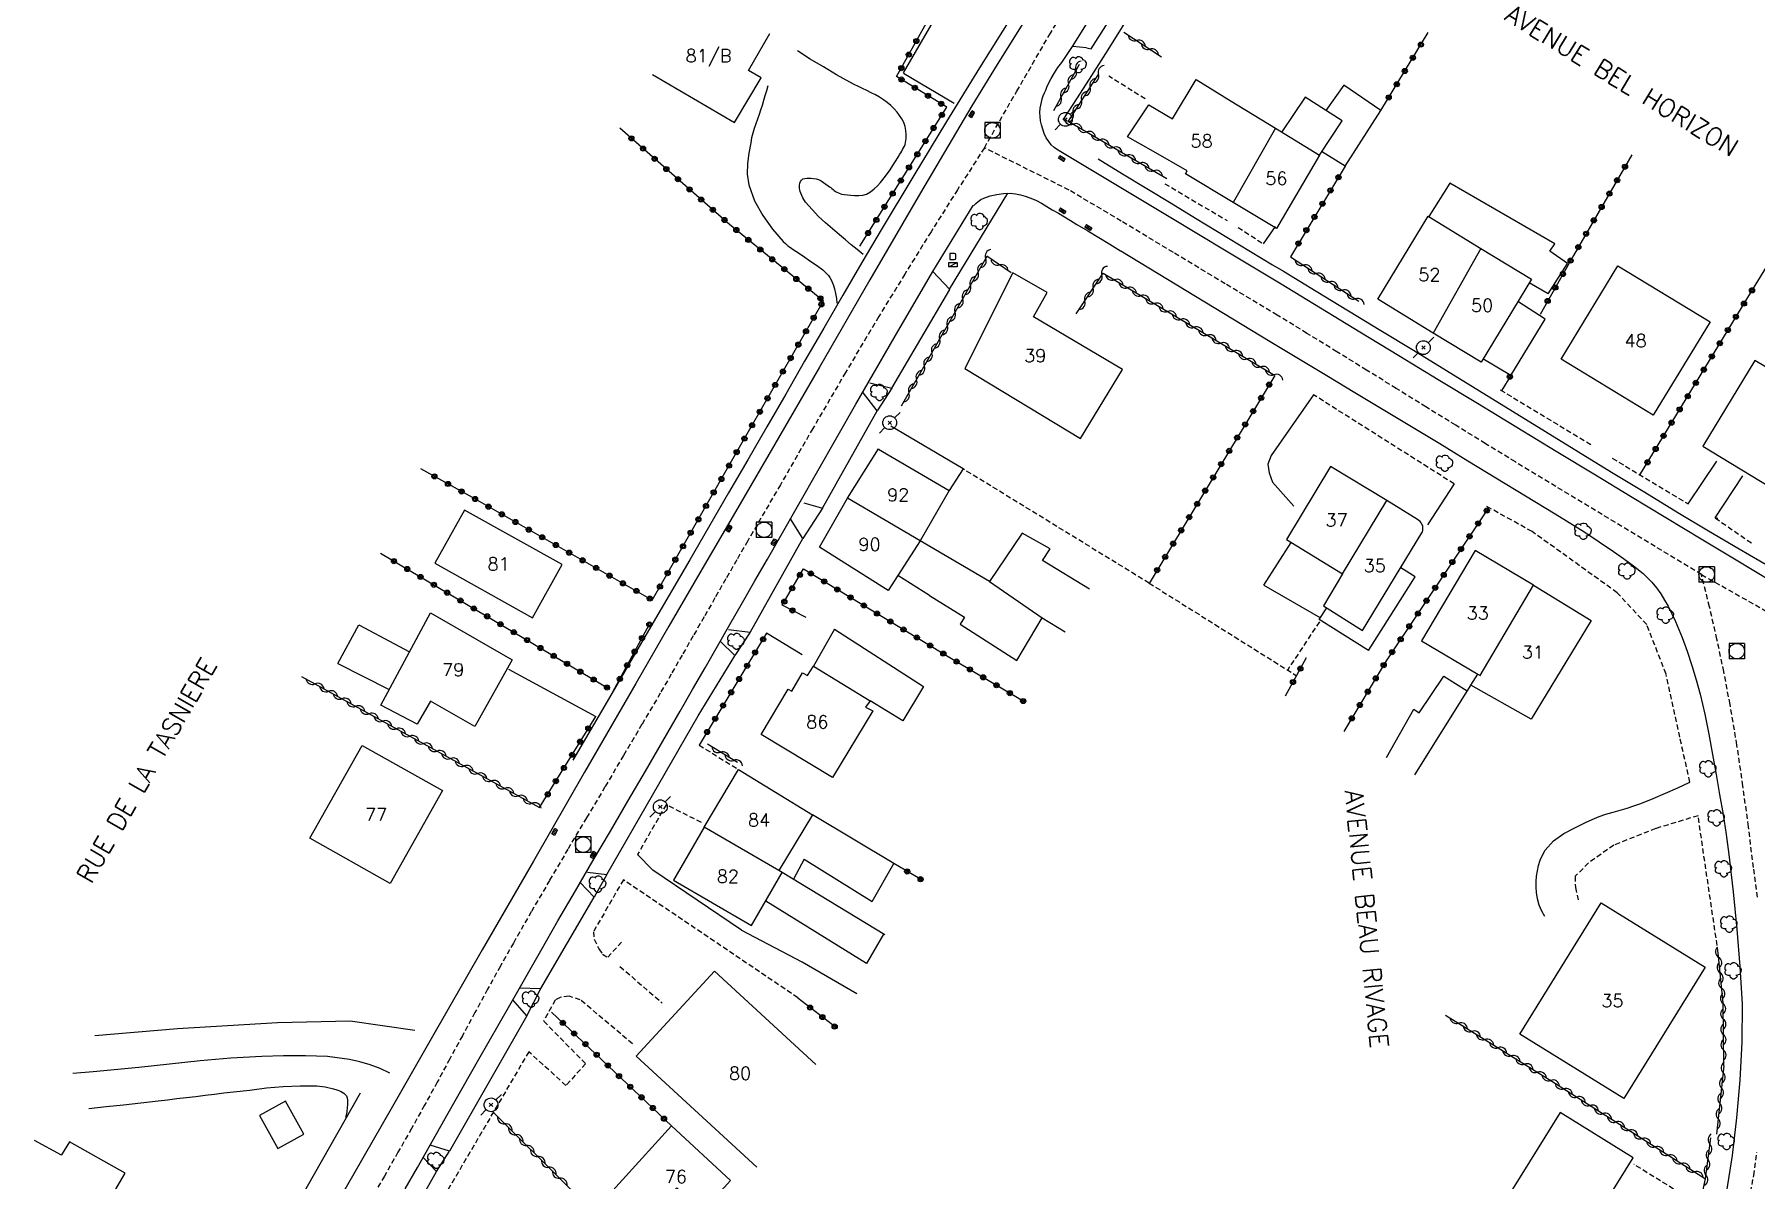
# Model space of a CAD drawing. Header units: millimetres. Extents: x 159000 to 160002, y 156999 to 158000.
# Drawn here: x 159669.6 to 159836.4, y 157494.3 to 157605.2 of the extents above; entities that cross this region are included whole.
import ezdxf
from ezdxf.enums import TextEntityAlignment as Align

# ---------------------------------------------------------------- set-up
doc = ezdxf.new("R2010")
doc.units = ezdxf.units.MM
doc.linetypes.add('DASHED', pattern=[0.75, 0.5, -0.25])
doc.layers.get('0').update_dxf_attribs({"linetype": 'CONTINUOUS'})
for name, color, linetype in [('W0001', 6, 'DASHED'), ('W0006', 2, 'CONTINUOUS'), ('W0008', 7, 'CONTINUOUS'), ('W0014', 7, 'CONTINUOUS'), ('W0017', 7, 'CONTINUOUS'), ('W0101', 7, 'CONTINUOUS'), ('W0104', 1, 'CONTINUOUS'), ('W0112', 1, 'DASHED'), ('W0211', 2, 'CONTINUOUS'), ('W0300', 7, 'CONTINUOUS'), ('W0303', 7, 'CONTINUOUS'), ('W0310', 3, 'CONTINUOUS'), ('W0323', 7, 'CONTINUOUS'), ('W0401', 7, 'CONTINUOUS'), ('W0420', 7, 'CONTINUOUS'), ('W0438', 7, 'CONTINUOUS'), ('W0473', 7, 'CONTINUOUS'), ('W0989', 7, 'CONTINUOUS'), ('W0991', 7, 'CONTINUOUS'), ('W1102', 7, 'CONTINUOUS')]:
    doc.layers.add(name, color=color, linetype=linetype)
doc.styles.get("Standard").update_dxf_attribs({"font": 'romans.shx', "width": 0.85})

# ---------------------------------------------------------------- blocks, each defined once
blk = doc.blocks.new('T300')
for p, q in [((-0.8, 0.51), (-0.86, 0.34)), ((-0.86, 0.34), (-0.86, 0.17)), ((-0.86, 0.17), (-0.74, 0.06)), ((-0.69, 0.63), (-0.8, 0.51)), ((-0.8, -0.06), (-0.74, 0.06)), ((-0.74, 0.06), (-0.69, 0.11)), ((-0.57, 0.69), (-0.69, 0.63)), ((-0.46, 0.69), (-0.57, 0.69)), ((-0.29, 0.63), (-0.46, 0.69)), ((-0.29, 0.63), (-0.17, 0.74)), ((-0.23, 0.57), (-0.29, 0.63)), ((-0.17, 0.74), (-0.06, 0.8)), ((-0.06, 0.8), (0.06, 0.8)), ((0.06, 0.8), (0.23, 0.74)), ((0.23, 0.74), (0.34, 0.63)), ((0.34, 0.63), (0.4, 0.51)), ((0.46, 0.46), (0.34, 0.46)), ((0.4, 0.51), (0.4, 0.46)), ((0.57, 0.4), (0.46, 0.46)), ((0.57, 0.4), (0.69, 0.29)), ((0.69, 0.29), (0.74, 0.17)), ((0.74, 0.06), (0.69, -0.17)), ((0.74, 0.17), (0.74, 0.06)), ((-0.8, -0.17), (-0.8, -0.06)), ((-0.8, -0.23), (-0.8, -0.17)), ((-0.74, -0.34), (-0.8, -0.23)), ((-0.69, -0.4), (-0.74, -0.34)), ((-0.51, -0.46), (-0.69, -0.4)), ((-0.4, -0.46), (-0.51, -0.46)), ((-0.4, -0.46), (-0.34, -0.46)), ((-0.34, -0.46), (-0.34, -0.4)), ((-0.34, -0.51), (-0.34, -0.46)), ((-0.29, -0.63), (-0.34, -0.51)), ((-0.17, -0.74), (-0.29, -0.63)), ((-0.06, -0.8), (-0.17, -0.74)), ((0.06, -0.8), (-0.06, -0.8)), ((0.17, -0.74), (0.06, -0.8)), ((0.23, -0.69), (0.17, -0.74)), ((0.29, -0.46), (0.23, -0.46)), ((0.29, -0.63), (0.23, -0.69)), ((0.46, -0.4), (0.29, -0.46)), ((0.34, -0.51), (0.29, -0.63)), ((0.34, -0.51), (0.34, -0.46)), ((0.57, -0.34), (0.46, -0.4)), ((0.63, -0.29), (0.57, -0.34)), ((0.69, -0.17), (0.63, -0.29))]:
    blk.add_line(p, q)
blk = doc.blocks.new('T473')
for p, q in [((-0.166667, 0.166667), (0.166667, -0.166667)), ((-0.166667, -0.166667), (0.166667, 0.166667)), ((0.500001, 0.500001), (1.000002, 1.000002)), ((-1.000002, -1.000002), (-0.500001, -0.500001))]:
    blk.add_line(p, q)
blk.add_ellipse((0, 0), major_axis=(0.471405, 0.471405), ratio=1, start_param=5.4977871438, end_param=11.780972451)
blk = doc.blocks.new('T420')
for p, q in [((0.75, 0.75), (-0.75, 0.75)), ((-0.75, 0.75), (-0.75, -0.75)), ((0.75, 0.75), (0.75, -0.75)), ((0.75, -0.75), (-0.75, -0.75))]:
    blk.add_line(p, q)
blk.add_ellipse((0, 0), major_axis=(-0.53, 0.53), ratio=1, start_param=3.926991, end_param=10.210176)
blk = doc.blocks.new('T401')
for p, q in [((-0.3, 0.3), (0, 0.3)), ((-0.3, -0.25), (-0.3, 0.3)), ((-0.3, 0.15), (0, 0.15)), ((-0.3, 0), (0, 0)), ((0, 0.3), (0, -0.25)), ((-0.3, -0.15), (0, -0.15)), ((-0.3, -0.25), (-0.3, -0.3)), ((-0.3, -0.3), (0, -0.3)), ((0, -0.3), (0, -0.25))]:
    blk.add_line(p, q)
blk = doc.blocks.new('T438')
for p, q in [((-0.4, 0.2), (0.4, 0.2)), ((-0.4, -0.2), (-0.4, 0.2)), ((0.15, 1.1), (-0.3, 1.1)), ((-0.3, 1.1), (-0.3, 0.5)), ((-0.3, 0.5), (0.15, 0.5)), ((0.3, 0.65), (0.3, 0.95)), ((0.4, 0.2), (0.4, -0.2))]:
    blk.add_line(p, q)
at = {"flags": 128}
for points in [[(-0.4, -0.2), (0.4, 0.2)], [(0.4, -0.2), (-0.4, -0.2)]]:
    blk.add_lwpolyline(points, dxfattribs=at)
for centre, major_axis, start_param, end_param in [((0.15, 0.95), (0.106, -0.106), 0.785398, 2.356194), ((0.15, 0.65), (0.106, 0.106), 3.926991, 5.497787)]:
    blk.add_ellipse(centre, major_axis=major_axis, ratio=1, start_param=start_param, end_param=end_param)
blk = doc.blocks.new('t310o')
at = {"color": 0, "linetype": 'Continuous'}
for centre, start, end in [((-0.5, 0.38), 216.8699, 323.1304), ((0.5, -0.37), 36.8699, 143.1303)]:
    blk.add_arc(centre, 0.625, start, end, dxfattribs=at)
blk = doc.blocks.new('t323o')
at = {"color": 0, "linetype": 'Continuous'}
for radius in [0.25, 0.15]:
    blk.add_circle((0, 0), radius, dxfattribs=at)

msp = doc.modelspace()

# ---------------------------------------------------------------- linework, layer by layer
at = {"layer": 'W0001'}
for points in [[(159761.63, 157594.26), (159764.77, 157599.75), (159767.94, 157605.21), (159771.16, 157610.65), (159774.4, 157616.08), (159777.61, 157621.34), (159780.87, 157626.58), (159784.15, 157631.81), (159787.43, 157637.03), (159790.39, 157641.76), (159793.36, 157646.48), (159796.34, 157651.19), (159799.33, 157655.89), (159801.75, 157659.67), (159804.17, 157663.46), (159806.6, 157667.23), (159809.05, 157671)], [(159761.63, 157594.26), (159759.03, 157590.2), (159756.46, 157586.12), (159753.92, 157582.02), (159751.4, 157577.9), (159748.18, 157572.5), (159745.01, 157567.06), (159741.86, 157561.61), (159738.7, 157556.17), (159737.64, 157554.33), (159736.58, 157552.49), (159735.52, 157550.64), (159734.47, 157548.8), (159733.41, 157546.96), (159732.35, 157545.11), (159731.29, 157543.27), (159730.23, 157541.43), (159728.45, 157538.4), (159726.67, 157535.37), (159724.87, 157532.35), (159723.08, 157529.33), (159721.28, 157526.31), (159719.5, 157523.28), (159717.73, 157520.24), (159715.99, 157517.2), (159714.73, 157514.96), (159713.49, 157512.72), (159712.27, 157510.47), (159711.05, 157508.22), (159709.83, 157505.97), (159708.61, 157503.72), (159707.38, 157501.48), (159706.13, 157499.24), (159704.81, 157496.93), (159703.49, 157494.63), (159702.15, 157492.33)], [(159831.11, 157552.91), (159813.08, 157563.82), (159810.19, 157565.59), (159807.3, 157567.37), (159804.42, 157569.15), (159801.54, 157570.94), (159798.66, 157572.72), (159795.78, 157574.5), (159792.89, 157576.28), (159790, 157578.05), (159784.97, 157581.09), (159779.94, 157584.13), (159774.9, 157587.15), (159769.85, 157590.16), (159761.63, 157594.26)], [(159836.54, 157521.64), (159836.16, 157524.52), (159835.66, 157528.48), (159835.13, 157532.44), (159834.55, 157536.39), (159833.88, 157540.33), (159833.28, 157543.5), (159832.61, 157546.65), (159831.89, 157549.79), (159831.11, 157552.91)], [(159831.11, 157552.91), (159846.16, 157544.41)], [(159835.37, 157490.1), (159836.17, 157494.67), (159836.49, 157496.94)]]:
    msp.add_lwpolyline(points, dxfattribs=at)
at = {"layer": 'W0006'}
for points in [[(159771.99, 157603.86), (159778.63, 157614.3), (159777.48, 157615.79)], [(159771.51, 157603.93), (159770.16, 157604.08)], [(159771.51, 157603.93), (159771.99, 157603.86)], [(159758.25, 157580.56), (159756.65, 157582.27)], [(159752.67, 157570.98), (159758.28, 157580.53)], [(159751.24, 157568.77), (159749.81, 157570.61)], [(159750.54, 157571.49), (159752.67, 157570.98)], [(159745.94, 157559.34), (159751.24, 157568.77)], [(159744.14, 157559.85), (159745.94, 157559.34)], [(159738.97, 157547.35), (159744.05, 157556.39), (159742.83, 157558.3)], [(159736.85, 157547.57), (159738.95, 157547.32)], [(159737.45, 157545.07), (159736.04, 157546.44)], [(159723.16, 157524.06), (159725.05, 157523.86), (159733.89, 157539.23), (159737.45, 157545.04)], [(159716.55, 157512.88), (159718.66, 157512.81), (159723.83, 157521.64), (159722.46, 157523.07)], [(159717.3, 157510.14), (159715.93, 157511.7)], [(159717.3, 157510.14), (159709.8, 157497.05), (159707.92, 157497.61)], [(159708.55, 157495.06), (159707.25, 157496.44)], [(159702.71, 157484.66), (159708.55, 157495.06)]]:
    msp.add_lwpolyline(points, dxfattribs=at)
at = {"layer": 'W0008'}
for points in [[(159770.16, 157604.08), (159782.89, 157624.45)], [(159705.51, 157493.38), (159706.69, 157495.46), (159709.67, 157500.71), (159712.65, 157505.96), (159715.64, 157511.2), (159718.64, 157516.44), (159720.31, 157519.35), (159722, 157522.25), (159723.69, 157525.16), (159725.39, 157528.06), (159727.08, 157530.96), (159728.78, 157533.86), (159730.47, 157536.76), (159732.15, 157539.67), (159733.36, 157541.77), (159734.57, 157543.87), (159735.78, 157545.98), (159736.98, 157548.08), (159738.19, 157550.19), (159739.39, 157552.3), (159740.6, 157554.4), (159741.81, 157556.5), (159745.5, 157562.96), (159749.19, 157569.42), (159752.89, 157575.86), (159756.65, 157582.28)]]:
    msp.add_lwpolyline(points, dxfattribs=at)
at = {"layer": 'W0014'}
for points in [[(159800.46, 157646.54), (159797.1, 157641.53), (159793.78, 157636.5), (159790.51, 157631.44), (159787.29, 157626.36), (159785.68, 157623.78), (159784.1, 157621.18), (159782.54, 157618.58), (159780.98, 157615.97), (159779.43, 157613.36), (159777.87, 157610.75), (159776.3, 157608.15), (159774.71, 157605.57), (159773.36, 157603.41), (159772, 157601.25), (159770.62, 157599.11), (159769.24, 157596.97)], [(159764.41, 157607.2), (159761.17, 157602.01), (159757.97, 157596.8), (159754.79, 157591.57), (159751.64, 157586.32), (159749.77, 157583.15), (159747.91, 157579.97), (159746.06, 157576.79), (159744.21, 157573.6), (159742.38, 157570.4), (159740.54, 157567.21), (159738.7, 157564.02), (159736.85, 157560.83), (159733.08, 157554.35), (159729.31, 157547.87), (159725.53, 157541.39), (159721.75, 157534.92)], [(159765.35, 157606.31), (159762.87, 157602.32), (159760.43, 157598.31), (159755.43, 157589.91), (159750.52, 157581.46), (159745.65, 157572.99), (159740.75, 157564.54), (159737.53, 157558.99), (159734.3, 157553.45), (159731.07, 157547.91), (159727.86, 157542.36), (159722.89, 157533.76), (159717.93, 157525.15), (159712.97, 157516.54), (159708.03, 157507.92)], [(159769.12, 157602.54), (159770.16, 157604.08)], [(159769.04, 157593.88), (159768.7, 157594.07), (159768.39, 157594.3), (159768.11, 157594.56), (159767.86, 157594.86), (159767.62, 157595.24), (159767.43, 157595.64), (159767.28, 157596.06), (159767.16, 157596.49), (159767.08, 157596.88), (159767.03, 157597.28), (159767.01, 157597.68), (159767.04, 157598.09), (159767.09, 157598.39), (159767.16, 157598.69), (159767.24, 157598.99), (159767.34, 157599.28), (159767.45, 157599.57), (159767.57, 157599.85), (159767.69, 157600.13), (159767.82, 157600.41), (159768.1, 157600.97), (159768.41, 157601.51), (159768.75, 157602.04), (159769.12, 157602.54)], [(159837.9, 157552.23), (159834.49, 157554.29), (159831.07, 157556.35), (159827.66, 157558.41), (159824.25, 157560.47), (159820.84, 157562.53), (159817.03, 157564.84), (159813.22, 157567.15), (159809.42, 157569.47), (159805.61, 157571.78), (159801.8, 157574.1), (159798, 157576.41), (159794.19, 157578.72), (159790.38, 157581.03), (159785.05, 157584.25), (159779.71, 157587.47), (159774.38, 157590.68), (159769.04, 157593.88)], [(159772.65, 157593.18), (159775.02, 157591.75), (159777.38, 157590.31), (159779.74, 157588.88), (159782.1, 157587.45), (159783.16, 157586.8), (159784.23, 157586.16), (159785.3, 157585.51), (159786.36, 157584.87), (159787.43, 157584.22), (159788.49, 157583.58), (159789.56, 157582.93), (159790.62, 157582.29), (159793.77, 157580.38), (159796.91, 157578.47), (159800.06, 157576.55), (159803.2, 157574.64), (159806.41, 157572.67), (159809.61, 157570.71), (159812.8, 157568.74), (159816, 157566.76), (159819.2, 157564.79), (159822.4, 157562.83), (159825.61, 157560.88), (159828.82, 157558.93), (159831.79, 157557.16), (159834.78, 157555.41), (159837.76, 157553.67)], [(159756.65, 157582.28), (159760.56, 157588.67)], [(159758.25, 157580.56), (159763.91, 157589.86)], [(159760.59, 157588.65), (159760.81, 157588.87), (159761.04, 157589.07), (159761.3, 157589.24), (159761.58, 157589.38), (159762.2, 157589.6), (159762.83, 157589.75), (159763.49, 157589.83), (159764.14, 157589.85), (159764.63, 157589.81), (159765.12, 157589.71), (159765.59, 157589.57), (159766.05, 157589.41), (159766.61, 157589.17), (159767.15, 157588.88), (159767.68, 157588.57), (159768.2, 157588.26), (159768.81, 157587.92), (159769.4, 157587.56), (159769.99, 157587.2), (159770.59, 157586.84), (159771.65, 157586.2), (159772.71, 157585.56), (159773.77, 157584.92), (159774.83, 157584.28)], [(159774.86, 157584.29), (159778.48, 157582.09), (159782.1, 157579.89), (159785.72, 157577.7), (159789.33, 157575.5), (159792.07, 157573.85), (159794.8, 157572.2), (159797.54, 157570.55), (159800.28, 157568.9), (159803.01, 157567.25), (159805.75, 157565.6), (159808.48, 157563.94), (159811.2, 157562.27), (159814.07, 157560.53), (159816.95, 157558.8), (159819.81, 157557.02), (159822.6, 157555.14), (159823.56, 157554.45), (159824.53, 157553.75), (159825.46, 157553), (159826.31, 157552.16), (159826.76, 157551.62), (159827.16, 157551.04), (159827.52, 157550.44), (159827.87, 157549.83), (159828.25, 157549.09), (159828.61, 157548.35), (159828.93, 157547.59), (159829.24, 157546.82), (159829.74, 157545.47), (159830.19, 157544.1), (159830.61, 157542.72), (159830.99, 157541.33), (159831.44, 157539.39), (159831.83, 157537.44), (159832.18, 157535.48), (159832.53, 157533.52), (159832.87, 157531.59), (159833.2, 157529.66), (159833.5, 157527.73), (159833.76, 157525.79), (159834.18, 157522.17), (159834.54, 157518.55), (159834.83, 157514.92), (159835.06, 157511.28)], [(159752.67, 157570.98), (159751.24, 157568.77)], [(159745.94, 157559.34), (159744.05, 157556.39)], [(159738.95, 157547.32), (159737.45, 157545.07)], [(159725.05, 157523.86), (159723.83, 157521.64)], [(159717.3, 157510.14), (159718.66, 157512.81)], [(159835.06, 157511.28), (159835.01, 157507.6), (159834.84, 157503.93), (159834.52, 157500.27), (159834.08, 157496.62), (159833.49, 157492.97)], [(159708.03, 157507.92), (159704.27, 157501.38), (159700.52, 157494.83), (159696.76, 157488.28)], [(159708.55, 157495.06), (159709.8, 157497.05)]]:
    msp.add_lwpolyline(points, dxfattribs=at)
at = {"layer": 'W0017'}
for points in [[(159758.65, 157609.96), (159753.77, 157601.51)], [(159749.87, 157583.92), (159749.29, 157584.39), (159748.72, 157584.86), (159748.16, 157585.34), (159747.6, 157585.83), (159746.92, 157586.42), (159746.23, 157587), (159745.56, 157587.61), (159744.94, 157588.27), (159744.62, 157588.63), (159744.31, 157589), (159744.03, 157589.41), (159743.84, 157589.86), (159743.79, 157590.02), (159743.75, 157590.17), (159743.72, 157590.32), (159743.71, 157590.48), (159743.71, 157590.65), (159743.74, 157590.82), (159743.8, 157590.98), (159743.9, 157591.13), (159744.05, 157591.25), (159744.24, 157591.3), (159744.42, 157591.31), (159744.58, 157591.31), (159744.83, 157591.32), (159745.07, 157591.3), (159745.32, 157591.26), (159745.56, 157591.19), (159745.81, 157591.07), (159746.05, 157590.91), (159746.27, 157590.74), (159746.49, 157590.58), (159746.62, 157590.49), (159746.74, 157590.4), (159746.85, 157590.3), (159746.97, 157590.21), (159747.09, 157590.11), (159747.22, 157590.02), (159747.35, 157589.95), (159747.49, 157589.88), (159747.78, 157589.78), (159748.08, 157589.72), (159748.38, 157589.69), (159748.68, 157589.67), (159749.06, 157589.65), (159749.45, 157589.64), (159749.84, 157589.67), (159750.22, 157589.78), (159750.61, 157589.99), (159750.96, 157590.27), (159751.26, 157590.58), (159751.55, 157590.9), (159752.05, 157591.5), (159752.51, 157592.13), (159752.93, 157592.79), (159753.33, 157593.45), (159753.42, 157593.61), (159753.52, 157593.76), (159753.62, 157593.92), (159753.71, 157594.08), (159753.8, 157594.24), (159753.88, 157594.41), (159753.95, 157594.59), (159754, 157594.77), (159754.06, 157595.16), (159754.06, 157595.55), (159754.03, 157595.94), (159753.94, 157596.32), (159753.81, 157596.7), (159753.62, 157597.05), (159753.41, 157597.39), (159753.17, 157597.71), (159752.88, 157598.04), (159752.56, 157598.35), (159752.22, 157598.64), (159751.86, 157598.9), (159751.47, 157599.16), (159751.07, 157599.39), (159750.66, 157599.6), (159750.25, 157599.8), (159749.83, 157599.99), (159749.42, 157600.19), (159749.01, 157600.39), (159748.6, 157600.61), (159747.31, 157601.34), (159746.03, 157602.09), (159744.76, 157602.86), (159743.51, 157603.65)], [(159753.8, 157601.48), (159758.69, 157598.59)], [(159740.65, 157600.26), (159740.51, 157599.78), (159740.37, 157599.31), (159740.23, 157598.83), (159740.09, 157598.36), (159739.95, 157597.91), (159739.8, 157597.47), (159739.64, 157597.02), (159739.49, 157596.58), (159739.34, 157596.13), (159739.2, 157595.67), (159739.08, 157595.21), (159738.99, 157594.75), (159738.82, 157593.75), (159738.67, 157592.74), (159738.64, 157591.7), (159738.8, 157590.67), (159739.35, 157589.12), (159740.15, 157587.7), (159741.11, 157586.39), (159742.15, 157585.18), (159742.37, 157584.97), (159742.6, 157584.77), (159742.85, 157584.59), (159743.1, 157584.42), (159743.35, 157584.25), (159743.61, 157584.09), (159743.86, 157583.92), (159744.1, 157583.75), (159744.72, 157583.31), (159745.35, 157582.89), (159745.97, 157582.43), (159746.52, 157581.89), (159746.66, 157581.69), (159746.79, 157581.48), (159746.89, 157581.25), (159746.98, 157581.02), (159747.11, 157580.58), (159747.22, 157580.13), (159747.29, 157579.67), (159747.32, 157579.21)], [(159788.67, 157584.95), (159789.83, 157586.62)], [(159793.53, 157570.32), (159789.41, 157564.46), (159789.08, 157563.61), (159789.22, 157562.75), (159789.56, 157561.85), (159791.6, 157559.55)], [(159829.81, 157559.77), (159832.61, 157563.91)], [(159832.69, 157558.33), (159832.45, 157558.39), (159835.11, 157562.47)], [(159807.14, 157561.69), (159804.57, 157557.73)], [(159743.97, 157545.13), (159740.53, 157547.22)], [(159715.53, 157543.75), (159723.97, 157539.17)], [(159815.95, 157519.76), (159815.63, 157520.3), (159815.38, 157520.88), (159815.21, 157521.48), (159815.12, 157522.11), (159815.1, 157522.63), (159815.1, 157523.16), (159815.13, 157523.68), (159815.21, 157524.2), (159815.32, 157524.73), (159815.49, 157525.24), (159815.7, 157525.73), (159815.97, 157526.2), (159816.78, 157527.12), (159817.78, 157527.82), (159818.84, 157528.38), (159819.88, 157528.89), (159820.53, 157529.19), (159821.19, 157529.45), (159821.86, 157529.68), (159822.54, 157529.88), (159823.22, 157530.08), (159823.9, 157530.28), (159824.57, 157530.5), (159825.24, 157530.74), (159826.44, 157531.22), (159827.64, 157531.73), (159828.82, 157532.25), (159829.99, 157532.8)], [(159738.11, 157518.45), (159729.52, 157524.26), (159728.02, 157525.79)], [(159749.26, 157512.29), (159743.98, 157515.34), (159738.12, 157518.42)], [(159675.43, 157508.24), (159683.45, 157508.92), (159693.14, 157509.52), (159700.17, 157509.67), (159706.43, 157508.77)], [(159704.02, 157504.6), (159703.08, 157505.04), (159702.11, 157505.41), (159701.11, 157505.7), (159700.1, 157505.92), (159697.98, 157506.2), (159695.85, 157506.29), (159693.73, 157506.27), (159691.61, 157506.21), (159688.63, 157506.06), (159685.65, 157505.78), (159682.68, 157505.46), (159679.71, 157505.16), (159675.28, 157504.74), (159673.31, 157504.56)]]:
    msp.add_lwpolyline(points, dxfattribs=at)
at = {"layer": 'W0101'}
for points in [[(159729.47, 157601.36), (159737.42, 157596.7), (159739.99, 157601.03), (159738.78, 157601.76), (159740.85, 157605.34)], [(159785.73, 157588.96), (159781.13, 157591.73), (159781.28, 157592.04), (159778.01, 157593.89), (159775.51, 157595.33), (159777.55, 157598.42), (159779.87, 157597.06), (159782.14, 157600.88), (159785.55, 157598.79), (159789.85, 157596.16)], [(159789.85, 157596.16), (159794.09, 157593.56), (159789.93, 157586.43)], [(159789.93, 157586.43), (159785.73, 157588.96)], [(159805.11, 157576.31), (159799.74, 157579.58), (159804.63, 157587.62), (159809.74, 157584.51)], [(159809.74, 157584.51), (159814.64, 157581.52), (159809.75, 157573.49)], [(159809.75, 157573.49), (159805.11, 157576.31)], [(159837.32, 157573.03), (159836.27, 157573.66), (159831.24, 157565.34), (159838.64, 157560.86), (159840.17, 157563.41), (159840.17, 157563.41), (159842.52, 157562), (159845.87, 157567.72), (159844.97, 157568.31), (159846.2, 157570.1), (159838.49, 157574.72), (159837.32, 157573.03)], [(159748.38, 157560.31), (159751.37, 157565.1), (159751.38, 157565.07), (159758.21, 157561.05), (159755.4, 157556.17)], [(159800.61, 157560.08), (159795.18, 157563.39), (159790.89, 157556.3), (159796.34, 157552.99)], [(159755.4, 157556.17), (159752.32, 157551.35), (159745.67, 157555.55), (159748.38, 157560.31)], [(159796.34, 157552.99), (159794.48, 157549.89), (159798.27, 157547.48), (159804.02, 157556.94), (159804.07, 157557.05), (159804.1, 157557.17), (159804.12, 157557.29), (159804.12, 157557.41), (159804.12, 157557.51), (159804.1, 157557.61), (159804.07, 157557.7), (159804.03, 157557.79), (159803.95, 157557.92), (159803.85, 157558.05), (159803.73, 157558.16), (159803.6, 157558.25), (159800.61, 157560.08)], [(159814.85, 157551.87), (159809.19, 157555.23), (159804, 157546.48), (159809.43, 157543.26)], [(159814.85, 157551.87), (159820.41, 157548.45), (159814.61, 157538.91), (159808.78, 157542.2), (159809.43, 157543.26)], [(159745.07, 157544.03), (159750.55, 157540.66), (159750.1, 157540.06), (159750.81, 157539.72), (159746.91, 157533.24), (159739.99, 157537.42), (159742.62, 157541.79), (159742.96, 157541.62)], [(159742.96, 157541.62), (159744.02, 157543.37), (159744.48, 157543.12), (159745.07, 157544.03)], [(159734.49, 157528.43), (159737.8, 157534.02), (159744.98, 157529.62), (159741.7, 157524.24)], [(159734.49, 157528.42), (159731.51, 157523.3), (159739.07, 157518.91), (159742.05, 157524.04), (159741.7, 157524.24)], [(159745.3, 157505.42), (159735.48, 157514.47), (159727.9, 157506.25)], [(159727.9, 157506.25), (159739.58, 157495.48)], [(159673.93, 157487.3), (159678.38, 157494.9), (159672.97, 157497.95), (159672.21, 157496.68), (159672.21, 157496.65), (159669.59, 157498.08)]]:
    msp.add_lwpolyline(points, dxfattribs=at)
for points in [[(159764.38, 157582.15), (159759.74, 157572.89), (159770.94, 157566.08), (159775.01, 157572.78), (159766.39, 157577.88), (159767.73, 157580.23)], [(159826.44, 157568.34), (159817.51, 157573.79), (159823.02, 157582.82), (159831.95, 157577.38)], [(159720.73, 157553.88), (159711.27, 157559.16), (159708.39, 157554), (159717.85, 157548.71)], [(159715.86, 157544.64), (159712.26, 157538.17), (159707.97, 157540.65), (159706.66, 157538.41), (159703.16, 157540.25), (159707.95, 157549.2)], [(159704.05, 157522.98), (159696.28, 157527.36), (159701.34, 157536.35), (159709.12, 157531.97), (159704.05, 157522.98)], [(159813.52, 157508.38), (159821.39, 157521.09), (159831.46, 157514.86), (159823.6, 157502.14)], [(159817.41, 157500.78), (159810.58, 157489.77), (159817.66, 157485.38), (159824.49, 157496.4)], [(159724.97, 157492.51), (159731.33, 157499.49), (159737.02, 157494.21), (159734.3, 157491.15), (159731.83, 157493.5), (159728.26, 157489.65)]]:
    msp.add_lwpolyline(points, close=True, dxfattribs=at)
at = {"layer": 'W0104'}
for points in [[(159796.58, 157592.48), (159800.03, 157597.86), (159796.46, 157600.33), (159794.71, 157597.88)], [(159794.09, 157593.56), (159796.29, 157596.88), (159792.71, 157599.16), (159790.45, 157595.79)], [(159796.58, 157592.48), (159794.31, 157593.89)], [(159816.25, 157580.12), (159818.14, 157583.04), (159816.41, 157584.23), (159816.92, 157584.95), (159806.74, 157590.83), (159804.69, 157587.59)], [(159816.25, 157580.12), (159814.43, 157581.18)], [(159812.64, 157572.21), (159815.96, 157577.66), (159813.32, 157579.36)], [(159812.64, 157572.21), (159809.94, 157573.8)], [(159759.58, 157563.14), (159752.58, 157567.29)], [(159759.58, 157563.14), (159758.21, 157561.05)], [(159771.83, 157551.49), (159767.25, 157554.26), (159768.02, 157555.39), (159765.28, 157556.92), (159762.13, 157552.22), (159755.4, 157556.17)], [(159788.72, 157551.88), (159791.36, 157556.02)], [(159756.32, 157550.87), (159753.26, 157552.82)], [(159762.13, 157552.22), (159767.22, 157548.71)], [(159798.85, 157545.54), (159803.38, 157552.69), (159801.97, 157553.56)], [(159756.32, 157550.87), (159759.7, 157548.78), (159759.29, 157548.1), (159764.76, 157544.59), (159767.22, 157548.71), (159769.45, 157547.37)], [(159788.72, 157551.88), (159794.19, 157548.73)], [(159798.85, 157545.54), (159794.07, 157548.54), (159794.81, 157549.68)], [(159698.98, 157544.3), (159701.03, 157548.03), (159705.93, 157545.43)], [(159747.12, 157547.62), (159745.07, 157544.03)], [(159747.12, 157547.62), (159755.73, 157542.07), (159753.72, 157538.75), (159750.55, 157540.66)], [(159698.98, 157544.3), (159703.97, 157541.77)], [(159800.58, 157535.18), (159803.23, 157539.85), (159803.76, 157539.51), (159806.16, 157543.07)], [(159808.77, 157542.21), (159803.32, 157533.5)], [(159806.16, 157543.07), (159808.41, 157541.63)], [(159752.86, 157524.9), (159744.98, 157529.62)], [(159744.17, 157525.33), (159743.12, 157523.38)], [(159744.17, 157525.33), (159750.75, 157521.23), (159752.86, 157524.9)], [(159752, 157517.99), (159742.05, 157524.04)], [(159751.86, 157518.07), (159750.2, 157515.22), (159740.44, 157521.27)]]:
    msp.add_lwpolyline(points, dxfattribs=at)
msp.add_lwpolyline([(159693.17, 157497.29), (159695.68, 157498.67), (159693.92, 157501.88), (159691.41, 157500.51)], close=True, dxfattribs=at)
at = {"layer": 'W0112'}
for points in [[(159777.21, 157598.99), (159773.7, 157601.19)], [(159779.12, 157590.78), (159785.16, 157587.21)], [(159786.21, 157586.55), (159788.67, 157584.95)], [(159807.15, 157561.69), (159793.53, 157570.32)], [(159811.62, 157570.81), (159820.54, 157565.41)], [(159822.47, 157564.18), (159829.81, 157559.77)], [(159777.59, 157552.08), (159759.58, 157563.14)], [(159814.7, 157557.08), (159810.23, 157559.55)], [(159827.68, 157543.27), (159825.81, 157548.07), (159822.95, 157551.14), (159814.7, 157557.08)], [(159832.45, 157558.39), (159836.12, 157555.85)], [(159777.59, 157552.08), (159791.88, 157543.11)], [(159794.09, 157548.34), (159791.02, 157543.68)], [(159829.99, 157532.8), (159829.01, 157537.16), (159827.68, 157543.24)], [(159733.98, 157536.37), (159737.6, 157534.16)], [(159734.22, 157528.89), (159730.79, 157530.6), (159728.02, 157525.79)], [(159832.74, 157516.23), (159830.78, 157529.54), (159826.68, 157528.3), (159822.62, 157526.69), (159820.17, 157524.96), (159818.86, 157523.67), (159818.9, 157522.59), (159819.16, 157521.39)], [(159743.56, 157511.89), (159726.65, 157523.33), (159723.75, 157518.3), (159723.81, 157517.57), (159724.28, 157516.65), (159724.62, 157516.12), (159725.14, 157515.82)], [(159725.14, 157515.82), (159726.47, 157517.28)], [(159726.32, 157514.93), (159730.42, 157511.39)], [(159727.54, 157507.45), (159722.47, 157511.7), (159721.39, 157512.07), (159720.52, 157511.93), (159720.05, 157511.68)], [(159720.05, 157511.68), (159718.92, 157509.64)], [(159718.95, 157509.62), (159722.99, 157505.51), (159721.09, 157503.4), (159717.49, 157506.67)], [(159717.49, 157506.67), (159708.84, 157491.91)], [(159830.96, 157491.79), (159824.56, 157495.76)]]:
    msp.add_lwpolyline(points, dxfattribs=at)
at = {"layer": 'W0211'}
msp.add_lwpolyline([(159674.85, 157501.16), (159676.53, 157501.35), (159678.21, 157501.53), (159679.89, 157501.72), (159681.57, 157501.91), (159682.48, 157502.02), (159683.39, 157502.13), (159684.3, 157502.24), (159685.21, 157502.35), (159686.12, 157502.46), (159687.03, 157502.57), (159687.95, 157502.68), (159688.86, 157502.78), (159690.47, 157502.96), (159692.08, 157503.16), (159693.7, 157503.32), (159695.33, 157503.38), (159696.14, 157503.38), (159696.95, 157503.36), (159697.77, 157503.28), (159698.57, 157503.09), (159698.9, 157502.99), (159699.24, 157502.86), (159699.55, 157502.66), (159699.81, 157502.39), (159699.9, 157502.19), (159699.93, 157501.97), (159699.92, 157501.75), (159699.91, 157501.55), (159699.9, 157501.23), (159699.87, 157500.92), (159699.81, 157500.61), (159699.74, 157500.3)], dxfattribs=at)
at = {"layer": 'W0303'}
msp.add_lwpolyline([(159692.27, 157486.98), (159701.17, 157502.7)], dxfattribs=at)
at = {"layer": 'W0310'}
for points in [[(159775.14, 157605.46), (159778.78, 157603.08)], [(159770.81, 157602.33), (159768.32, 157597.85)], [(159772.7, 157601.42), (159769.74, 157596.84), (159779.32, 157591.27)], [(159761.87, 157583.72), (159753.56, 157569.21)], [(159764.21, 157582.16), (159761.87, 157583.75)], [(159791.28, 157583.71), (159797.92, 157579.41)], [(159770.53, 157578.17), (159773.13, 157582.12), (159789.74, 157572.23)], [(159695.46, 157543.04), (159718.53, 157530.33)], [(159737.7, 157534.7), (159734.79, 157536.48)], [(159833.27, 157505.34), (159833.21, 157511.42), (159832.74, 157516.23)], [(159806.32, 157510.23), (159816.61, 157503.82), (159831.51, 157494.35)], [(159833.27, 157505.31), (159832.56, 157498.68)], [(159714.09, 157500.74), (159721.35, 157493.55), (159732.56, 157483.28)], [(159830.96, 157491.79), (159831.51, 157494.35), (159832.02, 157498.32)]]:
    msp.add_lwpolyline(points, dxfattribs=at)
at = {"layer": 'W0323'}
for points in [[(159749.57, 157584.73), (159757.98, 157598.2), (159753.12, 157601.16), (159758.16, 157610.21)], [(159800.03, 157597.86), (159804.64, 157605.43)], [(159746.05, 157579.41), (159736.95, 157586.82), (159726.3, 157596.16)], [(159796.58, 157592.48), (159791.28, 157583.71)], [(159824.37, 157593.57), (159818.7, 157583.82), (159815.48, 157578.11)], [(159825.11, 157562.5), (159835.95, 157580.35), (159838.76, 157584.93)], [(159729.45, 157550.44), (159738.04, 157565.49), (159746.04, 157579.44)], [(159789.77, 157572.21), (159779.95, 157555.95), (159777.6, 157552.05)], [(159812.63, 157572.21), (159811.78, 157570.79)], [(159729.45, 157550.44), (159712.03, 157560.37), (159707.03, 157563.14)], [(159810.42, 157559.27), (159800.57, 157544.54), (159796.47, 157537.7)], [(159703.13, 157554.98), (159725.34, 157541.8)], [(159744.36, 157548.74), (159742.05, 157549.94), (159744.09, 157553.45), (159758.59, 157544.69), (159765.54, 157540.56)], [(159725.59, 157541.48), (159729.19, 157548.11)], [(159740.53, 157547.22), (159733.98, 157536.37)], [(159790.81, 157541.17), (159792.84, 157544.87)], [(159718.53, 157530.33), (159723.97, 157539.17)], [(159755.6, 157523.31), (159752.86, 157524.9)], [(159731.33, 157499.49), (159719.7, 157510.5)], [(159747.33, 157508.94), (159743.56, 157511.87)]]:
    msp.add_lwpolyline(points, dxfattribs=at)
at = {"layer": 'W1102'}
for points in [[(159789.85, 157596.16), (159785.73, 157588.96)], [(159809.74, 157584.51), (159805.11, 157576.31)], [(159755.4, 157556.17), (159748.38, 157560.31)], [(159796.34, 157552.99), (159800.61, 157560.08)], [(159809.43, 157543.26), (159809.66, 157543.12), (159814.85, 157551.87)], [(159741.7, 157524.24), (159734.49, 157528.42)]]:
    msp.add_lwpolyline(points, dxfattribs=at)

# ---------------------------------------------------------------- block references
at = {"layer": 'W0300'}
for p in [(159770.75, 157602.31), (159761.17, 157587.11), (159751.47, 157570.55), (159806.25, 157563.69), (159819.67, 157557.1), (159823.92, 157553.25), (159827.65, 157548.97), (159737.61, 157546.44), (159831.77, 157534.09), (159832.58, 157529.34), (159724.2, 157522.91), (159833.28, 157524.4), (159833.81, 157519.04), (159834.22, 157514.51), (159717.71, 157511.76), (159833.55, 157497.98), (159708.52, 157496.15)]:
    msp.add_blockref('T300', p, dxfattribs=at)
at = {"layer": 'W0310'}
for p, rotation in [((159776.39, 157604.64), 326.9016062378893), ((159777.65, 157603.82), 326.9016062378893), ((159770.51, 157601.78), 240.8280712727203), ((159772.68, 157601.39), 237.0532346424812), ((159769.78, 157600.47), 240.8280712727203), ((159771.87, 157600.13), 237.0532346424812), ((159769.05, 157599.16), 240.8280712727203), ((159771.05, 157598.87), 237.0532346424812), ((159770.24, 157596.55), 329.8287662147605), ((159770.24, 157597.61), 237.0532346424812), ((159771.54, 157595.8), 329.8287662147605), ((159772.84, 157595.04), 329.8287662147605), ((159774.13, 157594.29), 329.8287662147605), ((159775.43, 157593.53), 329.8287662147605), ((159776.73, 157592.78), 329.8287662147605), ((159778.03, 157592.03), 329.8287662147605), ((159761.76, 157583.53), 240.1998672452666), ((159763.11, 157582.91), 145.9218165972721), ((159792.54, 157582.89), 327.0851023533174), ((159761.02, 157582.22), 240.1998672452666), ((159773, 157581.93), 56.65263462708082), ((159774.22, 157581.47), 329.234550752184), ((159793.8, 157582.08), 327.0851023533174), ((159795.06, 157581.26), 327.0851023533174), ((159759.53, 157579.62), 240.1998672452666), ((159760.27, 157580.92), 240.1998672452666), ((159771.36, 157579.42), 56.65263462708082), ((159772.18, 157580.67), 56.65263462708082), ((159775.51, 157580.7), 329.234550752184), ((159776.8, 157579.93), 329.234550752184), ((159796.32, 157580.45), 327.0851023533174), ((159797.58, 157579.63), 327.0851023533174), ((159758.78, 157578.32), 240.1998672452666), ((159778.09, 157579.17), 329.234550752184), ((159779.38, 157578.4), 329.234550752184), ((159758.03, 157577.02), 240.1998672452666), ((159780.67, 157577.63), 329.234550752184), ((159781.96, 157576.86), 329.234550752184), ((159756.54, 157574.41), 240.1998672452666), ((159757.29, 157575.72), 240.1998672452666), ((159783.24, 157576.1), 329.234550752184), ((159784.53, 157575.33), 329.234550752184), ((159785.82, 157574.56), 329.234550752184), ((159755.8, 157573.11), 240.1998672452666), ((159787.11, 157573.8), 329.234550752184), ((159788.4, 157573.03), 329.234550752184), ((159755.05, 157571.81), 240.1998672452666), ((159789.69, 157572.26), 329.234550752184), ((159754.31, 157570.51), 240.1998672452666), ((159696.77, 157542.31), 331.1643147919809), ((159698.09, 157541.59), 331.1643147919809), ((159699.4, 157540.87), 331.1643147919809), ((159700.72, 157540.14), 331.1643147919809), ((159702.03, 157539.42), 331.1643147919809), ((159703.34, 157538.7), 331.1643147919809), ((159704.66, 157537.97), 331.1643147919809), ((159705.97, 157537.25), 331.1643147919809), ((159707.29, 157536.53), 331.1643147919809), ((159708.6, 157535.8), 331.1643147919809), ((159709.91, 157535.08), 331.1643147919809), ((159736.07, 157535.7), 148.5958917490896), ((159737.35, 157534.91), 148.5958917490896), ((159711.23, 157534.36), 331.1643147919809), ((159712.54, 157533.63), 331.1643147919809), ((159713.86, 157532.91), 331.1643147919809), ((159715.17, 157532.19), 331.1643147919809), ((159716.48, 157531.46), 331.1643147919809), ((159717.8, 157530.74), 331.1643147919809), ((159832.78, 157515.82), 95.60095771126333), ((159832.93, 157514.32), 95.60095771126333), ((159833.08, 157512.83), 95.60095771126333), ((159833.21, 157511.34), 90.50877993276737), ((159833.23, 157509.84), 90.50877993276737), ((159807.59, 157509.44), 328.0863809545229), ((159808.86, 157508.64), 328.0863809545229), ((159810.14, 157507.85), 328.0863809545229), ((159833.24, 157508.34), 90.50877993276737), ((159811.41, 157507.06), 328.0863809545229), ((159812.68, 157506.27), 328.0863809545229), ((159833.25, 157506.84), 90.50877993276737), ((159813.96, 157505.47), 328.0863809545229), ((159815.23, 157504.68), 328.0863809545229), ((159833.2, 157504.64), 263.8619172984239), ((159816.5, 157503.89), 328.0863809545229), ((159817.77, 157503.08), 327.5561969372188), ((159833.04, 157503.15), 263.8619172984239), ((159819.04, 157502.28), 327.5561969372188), ((159820.3, 157501.47), 327.5561969372188), ((159832.88, 157501.66), 263.8619172984239), ((159715.16, 157499.69), 315.2575340977656), ((159821.57, 157500.67), 327.5561969372188), ((159822.83, 157499.86), 327.5561969372188), ((159832.72, 157500.17), 263.8619172984239), ((159716.22, 157498.63), 315.2575340977656), ((159824.1, 157499.06), 327.5561969372188), ((159825.37, 157498.25), 327.5561969372188), ((159831.94, 157497.7), 82.63341810419537), ((159717.29, 157497.58), 315.2575340977656), ((159718.35, 157496.52), 315.2575340977656), ((159826.63, 157497.45), 327.5561969372188), ((159827.9, 157496.64), 327.5561969372188), ((159831.75, 157496.21), 82.63341810419537), ((159719.42, 157495.47), 315.2575340977656), ((159720.48, 157494.41), 315.2575340977656), ((159829.16, 157495.84), 327.5561969372188), ((159830.43, 157495.04), 327.5561969372188), ((159831.55, 157494.72), 82.63341810419537)]:
    msp.add_blockref('t310o', p, dxfattribs=dict(at, rotation=rotation))
at = {"layer": 'W0323'}
for p, rotation in [((159755.04, 157604.6), 60.90777768234703), ((159803.93, 157604.26), 58.65925632922771), ((159753.58, 157601.98), 60.90777768234703), ((159754.31, 157603.29), 60.90777768234703), ((159802.37, 157601.7), 58.65925632922771), ((159803.15, 157602.98), 58.65925632922771), ((159753.6, 157600.87), 148.6230058827101), ((159754.89, 157600.08), 148.6230058827101), ((159801.59, 157600.42), 58.65925632922771), ((159756.17, 157599.3), 148.6230058827101), ((159757.45, 157598.52), 148.6230058827101), ((159800.81, 157599.14), 58.65925632922771), ((159757.51, 157597.45), 58.03324126366741), ((159727.43, 157595.17), 138.7192392641924), ((159756.71, 157596.18), 58.03324126366741), ((159728.56, 157594.18), 138.7192392641924), ((159755.13, 157593.63), 58.03324126366741), ((159755.92, 157594.91), 58.03324126366741), ((159729.68, 157593.19), 138.7192392641924), ((159730.81, 157592.2), 138.7192392641924), ((159754.33, 157592.36), 58.03324126366741), ((159823.7, 157592.42), 239.8449180811736), ((159731.94, 157591.22), 138.7192392641924), ((159733.07, 157590.23), 138.7192392641924), ((159753.54, 157591.09), 58.03324126366741), ((159795.16, 157590.13), 238.8224506608838), ((159795.94, 157591.41), 238.8224506608838), ((159822.94, 157591.12), 239.8449180811736), ((159734.19, 157589.24), 138.7192392641924), ((159751.95, 157588.54), 58.03324126366741), ((159752.74, 157589.82), 58.03324126366741), ((159794.39, 157588.84), 238.8224506608838), ((159821.44, 157588.52), 239.8449180811736), ((159822.19, 157589.82), 239.8449180811736), ((159735.32, 157588.25), 138.7192392641924), ((159736.45, 157587.26), 138.7192392641924), ((159751.16, 157587.27), 58.03324126366741), ((159793.61, 157587.56), 238.8224506608838), ((159820.68, 157587.23), 239.8449180811736), ((159737.6, 157586.29), 140.8412105695352), ((159738.76, 157585.34), 140.8412105695352), ((159750.36, 157586), 58.03324126366741), ((159792.06, 157584.99), 238.8224506608838), ((159792.83, 157586.28), 238.8224506608838), ((159819.93, 157585.93), 239.8449180811736), ((159739.92, 157584.4), 140.8412105695352), ((159741.08, 157583.45), 140.8412105695352), ((159818.43, 157583.33), 240.5270868683903), ((159819.18, 157584.63), 239.8449180811736), ((159742.25, 157582.5), 140.8412105695352), ((159817.69, 157582.03), 240.5270868683903), ((159743.41, 157581.55), 140.8412105695352), ((159744.57, 157580.61), 140.8412105695352), ((159816.95, 157580.72), 240.5270868683903), ((159836.01, 157580.45), 58.47913614698184), ((159745.74, 157579.66), 140.8412105695352), ((159745.84, 157579.09), 60.1640517033128), ((159816.21, 157579.42), 240.5270868683903), ((159835.23, 157579.17), 58.73040538821432), ((159745.09, 157577.79), 60.1640517033128), ((159834.45, 157577.89), 58.73040538821432), ((159743.6, 157575.18), 60.1640517033128), ((159744.35, 157576.49), 60.1640517033128), ((159832.89, 157575.32), 58.73040538821432), ((159833.67, 157576.6), 58.73040538821432), ((159742.86, 157573.88), 60.1640517033128), ((159832.12, 157574.04), 58.73040538821432), ((159742.11, 157572.58), 60.1640517033128), ((159812.55, 157572.07), 238.834498599266), ((159831.34, 157572.76), 58.73040538821432), ((159740.62, 157569.98), 60.1640517033128), ((159741.36, 157571.28), 60.1640517033128), ((159788.45, 157570.03), 238.8841091557115), ((159789.23, 157571.31), 238.8841091557115), ((159829.78, 157570.19), 58.73040538821432), ((159830.56, 157571.48), 58.73040538821432), ((159739.87, 157568.68), 60.1640517033128), ((159787.68, 157568.74), 238.8841091557115), ((159829, 157568.91), 58.73040538821432), ((159739.12, 157567.38), 60.1640517033128), ((159786.9, 157567.46), 238.8841091557115), ((159828.22, 157567.63), 58.73040538821432), ((159738.38, 157566.08), 60.1640517033128), ((159786.13, 157566.18), 238.8841091557115), ((159826.67, 157565.07), 58.73040538821432), ((159827.44, 157566.35), 58.73040538821432), ((159736.89, 157563.47), 60.28669769444123), ((159737.63, 157564.77), 60.28669769444123), ((159784.58, 157563.61), 238.8841091557115), ((159785.35, 157564.89), 238.8841091557115), ((159825.89, 157563.78), 58.73040538821432), ((159708.34, 157562.42), 150.9637825016818), ((159709.66, 157561.69), 150.9637825016818), ((159736.15, 157562.17), 60.28669769444123), ((159783.8, 157562.32), 238.8841091557115), ((159710.97, 157560.96), 150.9637825016818), ((159712.28, 157560.23), 150.3298909587253), ((159735.4, 157560.87), 60.28669769444123), ((159783.03, 157561.04), 238.8841091557115), ((159713.58, 157559.49), 150.3298909587253), ((159714.88, 157558.74), 150.3298909587253), ((159734.66, 157559.56), 60.28669769444123), ((159781.48, 157558.47), 238.8841091557115), ((159782.25, 157559.76), 238.8841091557115), ((159810.31, 157559.11), 236.2148373209395), ((159716.19, 157558), 150.3298909587253), ((159717.49, 157557.26), 150.3298909587253), ((159733.17, 157556.96), 60.28669769444123), ((159733.92, 157558.26), 60.28669769444123), ((159780.7, 157557.19), 238.8841091557115), ((159808.64, 157556.61), 236.2148373209395), ((159809.48, 157557.86), 236.2148373209395), ((159718.79, 157556.52), 150.3298909587253), ((159720.1, 157555.77), 150.3298909587253), ((159721.4, 157555.03), 150.3298909587253), ((159732.43, 157555.65), 60.28669769444123), ((159779.93, 157555.9), 238.8161583292382), ((159807.81, 157555.37), 236.2148373209395), ((159704.42, 157554.21), 329.3262132564342), ((159705.71, 157553.45), 329.3262132564342), ((159722.7, 157554.29), 150.3298909587253), ((159724.01, 157553.55), 150.3298909587253), ((159731.69, 157554.35), 60.28669769444123), ((159778.37, 157553.34), 238.8161583292382), ((159779.15, 157554.62), 238.8161583292382), ((159806.97, 157554.12), 236.2148373209395), ((159707, 157552.68), 329.3262132564342), ((159708.29, 157551.92), 329.3262132564342), ((159725.31, 157552.8), 150.3298909587253), ((159726.61, 157552.06), 150.3298909587253), ((159730.2, 157551.75), 60.28669769444123), ((159730.94, 157553.05), 60.28669769444123), ((159743.76, 157552.88), 59.79639808527243), ((159744.81, 157553.01), 328.8483016412529), ((159746.1, 157552.24), 328.8483016412529), ((159805.31, 157551.63), 236.2148373209395), ((159806.14, 157552.87), 236.2148373209395), ((159709.58, 157551.15), 329.3262132564342), ((159710.87, 157550.39), 329.3262132564342), ((159727.92, 157551.32), 150.3298909587253), ((159729.22, 157550.58), 150.3298909587253), ((159742.25, 157550.29), 59.79639808527243), ((159743.01, 157551.58), 59.79639808527243), ((159747.38, 157551.46), 328.8483016412529), ((159748.66, 157550.69), 328.8483016412529), ((159804.47, 157550.38), 236.2148373209395), ((159712.16, 157549.62), 329.3262132564342), ((159713.45, 157548.86), 329.3262132564342), ((159743.03, 157549.43), 152.42001108446), ((159749.95, 157549.91), 328.8483016412529), ((159751.23, 157549.13), 328.8483016412529), ((159752.52, 157548.36), 328.8483016412529), ((159803.64, 157549.13), 236.2148373209395), ((159714.74, 157548.09), 329.3262132564342), ((159716.03, 157547.32), 329.3262132564342), ((159728.46, 157546.75), 61.43319933491333), ((159729.17, 157548.07), 61.43319933491333), ((159740.19, 157546.64), 238.8850512533673), ((159753.8, 157547.58), 328.8483016412529), ((159755.08, 157546.81), 328.8483016412529), ((159801.97, 157546.64), 236.2148373209395), ((159802.8, 157547.89), 236.2148373209395), ((159717.32, 157546.56), 329.3262132564342), ((159718.61, 157545.79), 329.3262132564342), ((159719.9, 157545.03), 329.3262132564342), ((159727.74, 157545.44), 61.43319933491333), ((159739.41, 157545.36), 238.8850512533673), ((159756.37, 157546.03), 328.8483016412529), ((159757.65, 157545.25), 328.8483016412529), ((159801.14, 157545.39), 236.2148373209395), ((159721.19, 157544.26), 329.3262132564342), ((159722.48, 157543.5), 329.3262132564342), ((159727.02, 157544.12), 61.43319933491333), ((159738.64, 157544.07), 238.8850512533673), ((159758.94, 157544.48), 329.3075064299161), ((159760.23, 157543.72), 329.3075064299161), ((159792.25, 157543.8), 61.31943185005815), ((159800.32, 157544.13), 239.1116925476493), ((159723.77, 157542.73), 329.3262132564342), ((159725.06, 157541.97), 329.3262132564342), ((159726.31, 157542.8), 61.43319933491333), ((159737.86, 157542.79), 238.8850512533673), ((159761.52, 157542.95), 329.3075064299161), ((159762.81, 157542.18), 329.3075064299161), ((159791.53, 157542.49), 61.31943185005815), ((159799.55, 157542.85), 239.1116925476493), ((159736.31, 157540.22), 238.8850512533673), ((159737.09, 157541.5), 238.8850512533673), ((159764.1, 157541.42), 329.3075064299161), ((159765.39, 157540.65), 329.3075064299161), ((159798.01, 157540.27), 239.1116925476493), ((159798.78, 157541.56), 239.1116925476493), ((159735.54, 157538.94), 238.8850512533673), ((159797.24, 157538.98), 239.1116925476493), ((159722.46, 157536.72), 58.37295202262911), ((159723.25, 157538), 58.37295202262911), ((159734.76, 157537.65), 238.8850512533673), ((159721.68, 157535.44), 58.37295202262911), ((159720.89, 157534.17), 58.37295202262911), ((159719.32, 157531.61), 58.37295202262911), ((159720.11, 157532.89), 58.37295202262911), ((159754.15, 157524.14), 149.9454391805767), ((159755.45, 157523.39), 149.9454391805767), ((159744.74, 157510.95), 142.2690705392388), ((159745.93, 157510.03), 142.2690705392388), ((159720.79, 157509.47), 136.578359186137), ((159721.88, 157508.44), 136.578359186137), ((159747.12, 157509.11), 142.2690705392388), ((159722.97, 157507.41), 136.578359186137), ((159724.06, 157506.38), 136.578359186137), ((159725.15, 157505.34), 136.578359186137), ((159726.23, 157504.31), 136.578359186137), ((159727.32, 157503.28), 136.578359186137), ((159728.41, 157502.25), 136.578359186137), ((159729.5, 157501.22), 136.578359186137), ((159730.59, 157500.19), 136.578359186137)]:
    msp.add_blockref('t323o', p, dxfattribs=dict(at, rotation=rotation))
at = {"layer": 'W0401'}
for p, rotation in [((159760.27, 157597.57), 148.8891116990392), ((159769.21, 157593.36), 59.04550003598684), ((159769.11, 157588.02), 239.2378021908357), ((159771.62, 157586.4), 238.9937185506562), ((159736.76, 157557.43), 149.7803011215642), ((159741.37, 157555.97), 330.122655702289), ((159719.86, 157528.05), 150.0501618956714), ((159723.85, 157525.7), 329.7107577292969)]:
    msp.add_blockref('T401', p, dxfattribs=dict(at, rotation=rotation))
at = {"layer": 'W0420'}
for p in [(159762.41, 157595.95), (159740.28, 157557.25), (159831.61, 157552.92), (159834.53, 157545.49), (159722.75, 157526.74)]:
    msp.add_blockref('T420', p, dxfattribs=at)
at = {"layer": 'W0438'}
msp.add_blockref('T438', (159758.58, 157582.93), dxfattribs=at)
at = {"layer": 'W0473'}
for p in [(159769.48, 157597.01), (159804.17, 157574.9), (159752.46, 157567.62), (159730.23, 157530.41), (159713.83, 157501.53)]:
    msp.add_blockref('T473', p, dxfattribs=at)

# ---------------------------------------------------------------- texts
at = {"layer": 'W0989'}
for s, rotation, p in [('AVENUE BEL HORIZON', 328.6971, (159811.93, 157606.73)), ('RUE DE LA TASNIERE', 60.0831, (159675.08, 157522.85)), ('AVENUE BEAU RIVAGE', 275.7037, (159796.56, 157531.96))]:
    msp.add_text(s, height=1.75, rotation=rotation, dxfattribs=at).set_placement(p)
at = {"layer": 'W0991'}
for s, p in [('81/B', (159734.91, 157603.18)), ('58', (159782.68, 157594.92)), ('56', (159789.92, 157591.29)), ('52', (159804.75, 157581.97)), ('50', (159809.86, 157579)), ('48', (159824.73, 157575.58)), ('39', (159766.56, 157574.11)), ('92', (159753.28, 157560.63)), ('37', (159795.76, 157558.19)), ('90', (159750.5, 157555.83)), ('81', (159714.56, 157553.94)), ('35', (159799.46, 157553.78)), ('33', (159809.43, 157549.18)), ('31', (159814.78, 157545.39)), ('79', (159710.16, 157543.68)), ('86', (159745.44, 157538.63)), ('77', (159702.7, 157529.66)), ('84', (159739.8, 157529.13)), ('82', (159736.78, 157523.67)), ('35', (159822.49, 157511.61)), ('80', (159737.96, 157504.59)), ('76', (159731.74, 157494.57))]:
    msp.add_text(s, height=1.25, dxfattribs=at).set_placement(p, align=Align.MIDDLE_CENTER)

doc.saveas('drawing.dxf')
